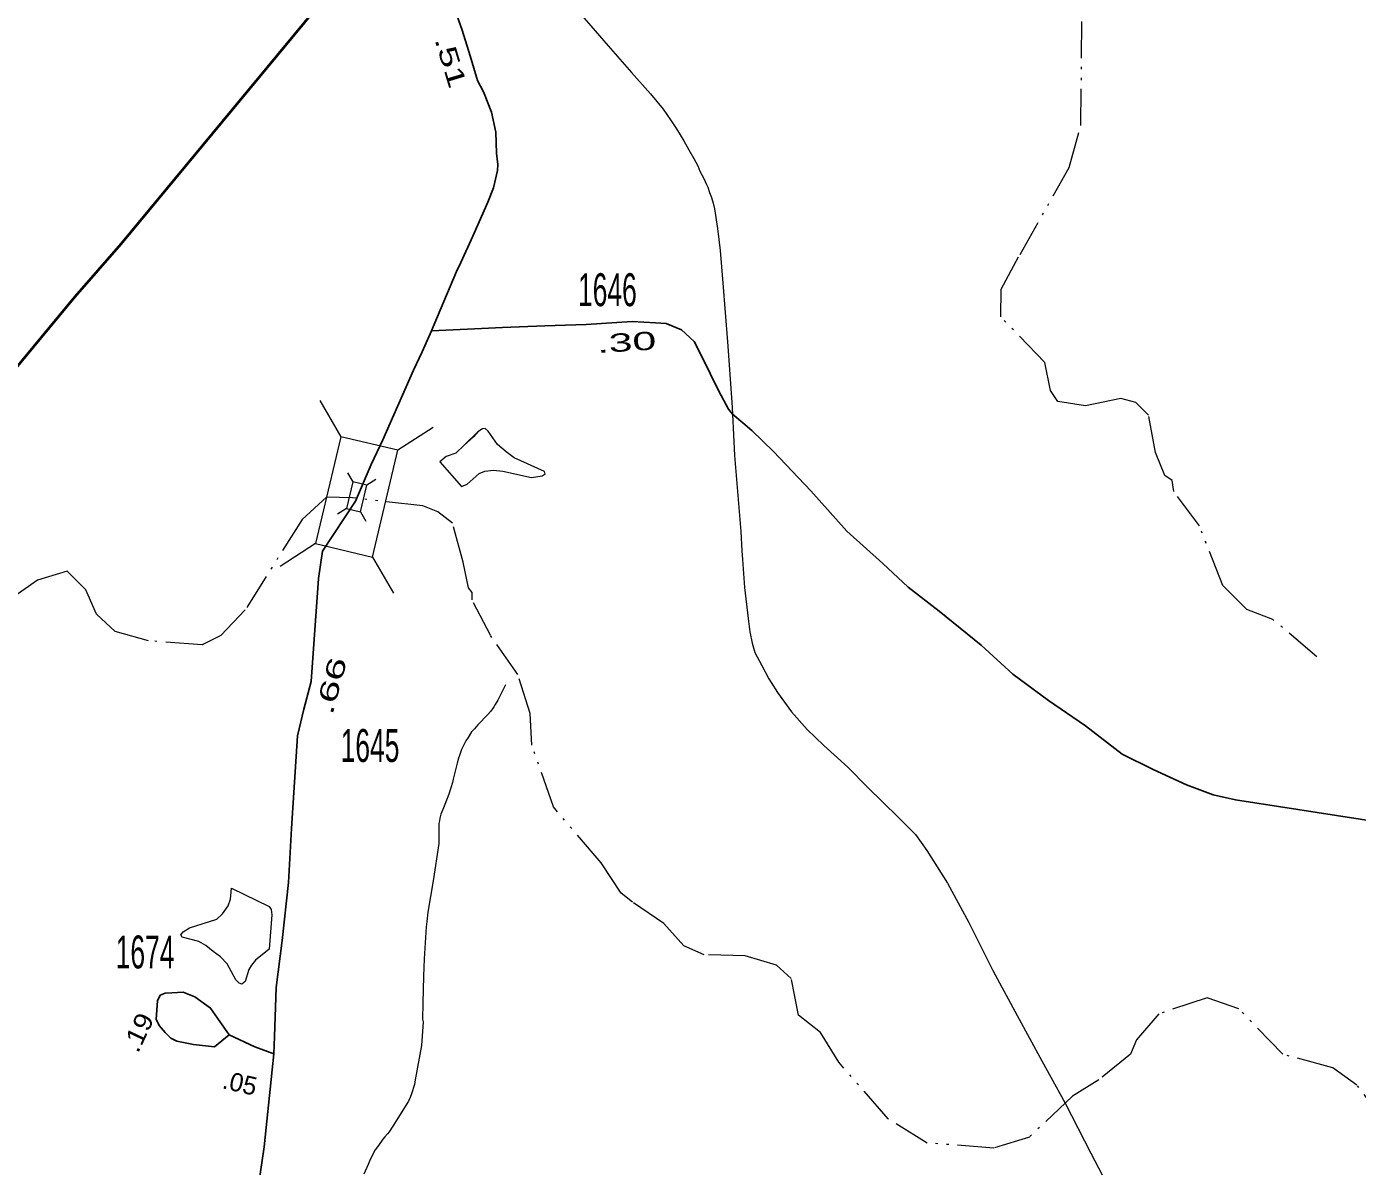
# Model space of a CAD drawing. Extents: x 488357 to 532176, y 117545 to 162833.
# Drawn here: x 511262 to 513082, y 137951 to 139509 of the extents above; entities that cross this region are included whole.
import ezdxf
from ezdxf.enums import TextEntityAlignment as Align

# ---------------------------------------------------------------- set-up
doc = ezdxf.new("R2010")
doc.units = 0
doc.header["$LTSCALE"] = 10
doc.linetypes.add('DASH_DOUBLE_DOT', pattern=[9.2, 5, -1.2, 0.3, -1.2, 0.3, -1.2])
doc.linetypes.add('LONG_DASHED', pattern=[7.5, 6, -1.5])
for name, color, linetype, lineweight in [('17', 7, 'Continuous', 13), ('32', 7, 'Continuous', 25), ('44', 7, 'Continuous', 13), ('50', 7, 'Continuous', 13), ('56', 7, 'Continuous', 40), ('59', 7, 'DASH_DOUBLE_DOT', 13), ('62', 7, 'Continuous', 13)]:
    doc.layers.add(name, color=color, linetype=linetype, lineweight=lineweight)
doc.layers.add('8', color=7, linetype='Continuous')

msp = doc.modelspace()

# ---------------------------------------------------------------- linework, layer by layer
at = {"layer": '32'}
for points in [[(511840.89, 139552.27), (511857.74, 139504.55), (511868.41, 139469.35), (511878.47, 139435.86), (511886.9, 139419.99), (511897.59, 139392.43), (511903.75, 139364.86), (511904.63, 139336.2), (511906.33, 139320.98), (511906.22, 139312.45), (511900.5, 139288.72), (511892.98, 139269.29), (511874.14, 139226.95), (511872.31, 139222.83), (511855.77, 139186.95), (511850.01, 139174.44), (511823.77, 139113.07), (511815.58, 139093.49)], [(511815.58, 139093.49), (511864.98, 139095.67), (511912.75, 139097.84), (511970.69, 139100.14), (512027.1, 139102.15), (512090.07, 139105.98), (512121.88, 139104.39), (512136.54, 139103.3), (512157.71, 139094.61), (512175.08, 139078.85), (512184.85, 139059.3), (512208.73, 139010.94), (512222.08, 138986.37), (512227.47, 138979.34)], [(511815.58, 139093.49), (511803.1, 139064.52), (511791.26, 139039.63), (511749.42, 138944.41), (511733.17, 138910.83), (511711.8, 138860.4), (511666.62, 138792.11), (511661.41, 138755.01), (511651.35, 138613.95), (511641.15, 138576.09), (511632.46, 138539.57), (511624.25, 138412.88), (511620.39, 138339.04), (511611.67, 138259.82), (511603.23, 138195.81), (511600.93, 138128.58), (511599.98, 138105.06)], [(512227.47, 138979.34), (512241.55, 138967.59), (512253.6, 138957.1), (512283.28, 138928.48), (512334.53, 138874.82), (512383.56, 138819.65), (512432.68, 138775.09), (512467.52, 138743.01), (512509.71, 138710.21), (512567.25, 138663.49), (512610.68, 138623.83), (512659.32, 138588.19), (512709.8, 138553.42), (512760.23, 138514.66), (512802.51, 138493.78), (512848.11, 138472.59), (512884.48, 138459.01), (512915.26, 138452.03), (513111.99, 138421.73)], [(511444.97, 138185.35), (511441.21, 138177.43), (511439.12, 138152.41), (511443.19, 138143.49), (511451.72, 138133.88), (511459.19, 138126.41), (511467.72, 138122.14), (511490.12, 138117.87), (511518.92, 138114.66), (511539.01, 138130.97)], [(511539.01, 138130.97), (511513.71, 138167.43), (511492.25, 138182.99), (511476.26, 138189.39), (511460.82, 138188.2), (511451.66, 138187.71), (511444.97, 138185.35)], [(511599.98, 138105.06), (511574.38, 138114.66), (511539.01, 138130.97)], [(511599.98, 138105.06), (511586.75, 137977.77), (511570.28, 137863.02)]]:
    msp.add_lwpolyline(points, dxfattribs=at)
at = {"layer": '44'}
for points in [[(512000.98, 139548.92), (512057.52, 139482.89), (512089.18, 139446.83), (512115.3, 139417.46), (512132.32, 139396.68), (512142.7, 139382.02), (512150.57, 139369.79), (512160.84, 139353.06), (512167.55, 139341.03), (512174.26, 139328.82), (512179.73, 139319.07), (512182.76, 139311.76), (512187.92, 139301.59), (512191.96, 139293.4), (512193.66, 139289.77), (512196.07, 139282.4), (512198.5, 139275.7), (512200.96, 139267.79), (512202.76, 139260.43), (512206.99, 139233.34), (512210.63, 139203.24), (512214.19, 139158.77), (512220.32, 139078.21), (512226.3, 138995.75), (512227.47, 138979.34)], [(512227.47, 138979.34), (512230.19, 138923.11), (512238.96, 138819.26), (512240.28, 138792.63), (512240.87, 138780.8), (512243.94, 138742.38), (512248.77, 138700.2), (512250.96, 138681.86), (512254.37, 138666.55), (512257.84, 138653.73), (512267.35, 138635.85), (512276.8, 138617.43), (512280.05, 138612.41), (512288.75, 138598.96), (512307.85, 138572.41), (512329.45, 138548.31), (512352.31, 138526.63), (512384.82, 138496.89), (512411.84, 138469.64), (512453.95, 138428.72), (512477.37, 138404.59), (512492.92, 138382.99), (512521.53, 138338.08), (512550.58, 138284.56), (512583.17, 138218.78), (512616.39, 138157.31), (512650.27, 138095.21), (512682.34, 138037.36), (512717.26, 137969.15), (512792.01, 137825.92)]]:
    msp.add_lwpolyline(points, dxfattribs=at)
at = {"layer": '50'}
for p, q in [((511662.93, 138998.13), (511691.87, 138948.57)), ((511817.86, 138961.27), (511769.7, 138930.05)), ((511657.15, 138802.64), (511608.99, 138771.42)), ((511734.98, 138784.12), (511763.92, 138734.56))]:
    msp.add_line(p, q, dxfattribs=at)
at = {"layer": '50', "linetype": 'LONG_DASHED'}
for p, q in [((511700.8, 138899.29), (511708.04, 138886.9)), ((511739.53, 138890.08), (511727.49, 138882.27)), ((511699.36, 138850.42), (511687.32, 138842.62)), ((511718.81, 138845.79), (511726.05, 138833.4))]:
    msp.add_line(p, q, dxfattribs=at)
at = {"layer": '50'}
msp.add_lwpolyline([(511734.98, 138784.12), (511769.7, 138930.05), (511691.87, 138948.57), (511657.15, 138802.64)], close=True, dxfattribs=at)
at = {"layer": '50', "linetype": 'LONG_DASHED'}
msp.add_lwpolyline([(511718.81, 138845.79), (511727.49, 138882.27), (511708.04, 138886.9), (511699.36, 138850.42)], close=True, dxfattribs=at)
at = {"layer": '56'}
for points in [[(511780.23, 139682.34), (511390.76, 139212.03), (511328.08, 139139.74), (511271.12, 139071.09)], [(511271.12, 139071.09), (511238.59, 139031.88), (511155.96, 138934.93), (511062.77, 138822.27), (510960.21, 138698.76), (510870.07, 138589.09), (510796.82, 138503.6), (510724.67, 138415.03), (510688.03, 138373.44), (510671.88, 138352.36), (510629.45, 138332.23), (510595.04, 138316.34)]]:
    msp.add_lwpolyline(points, dxfattribs=at)
at = {"layer": '59'}
for points in [[(512620.5, 139197.91), (512687.84, 139316.61), (512703.72, 139374.31), (512705.22, 139527.34)], [(513026.47, 138647.55), (512966.12, 138698.77), (512930.47, 138712.48), (512897.84, 138745.16), (512865.84, 138826.83), (512830.81, 138873.56), (512828.38, 138888.61), (512818.31, 138895.83), (512805.81, 138927.09), (512796.38, 138978.3), (512778.69, 138995.66), (512758.25, 139001.06), (512710.09, 138991.05), (512672, 138996.8), (512661.94, 139012), (512654.62, 139050.17), (512594.28, 139112.41), (512594.91, 139150.42), (512620.5, 139197.91)], [(513121.25, 138009.38), (513081.03, 138062.2), (513048.41, 138085.86), (512979.84, 138104.25), (512919.78, 138166.48), (512876.5, 138181.36), (512810.38, 138159.69), (512779.59, 138124.28), (512771.66, 138104.44), (512728.06, 138069.28), (512692.09, 138047), (512633.28, 137991.16), (512584.81, 137976.12), (512493.38, 137982.97), (512440.34, 138016.05), (512372.69, 138093.45), (512347.69, 138133.95), (512317.5, 138157.56), (512307.75, 138207.78), (512287.66, 138226.2), (512244.66, 138239.06), (512188.59, 138240.19), (512160.84, 138252.77), (512133.41, 138283.33), (512090.44, 138312.2), (512075.19, 138324.52), (512047.78, 138366.08), (511982.53, 138442.41), (511952.97, 138527.06), (511950.84, 138570.11), (511933.78, 138623.47), (511896.28, 138677.25), (511871.28, 138725.77), (511871.28, 138735.77), (511866.41, 138741.88), (511859.09, 138777.03), (511844.47, 138830.36), (511824.34, 138845.77), (511803.94, 138854.17), (511707.62, 138865.12), (511671.97, 138865.83), (511638.75, 138835.48), (511561, 138712), (511527.78, 138676.66), (511502.19, 138664.16), (511428.72, 138669.62), (511383, 138682.56), (511357.72, 138706.08), (511343.09, 138739.39), (511317.78, 138764.91), (511276.94, 138752.72), (511238.53, 138725.48)]]:
    msp.add_lwpolyline(points, dxfattribs=at)
at = {"layer": '62'}
for points in [[(511860.25, 138937.08), (511849.12, 138926.3), (511835.66, 138921.56), (511827.06, 138914.23), (511856.59, 138880.38), (511864.53, 138883.97), (511881.16, 138898.39), (511888.53, 138901.48), (511900.75, 138903), (511913.47, 138901.73), (511952.44, 138892.7), (511967.12, 138895.16), (511971.41, 138897.58), (511970.25, 138901.09), (511928.97, 138919.94), (511918.06, 138927.91), (511905.97, 138937.91), (511893.38, 138956.17), (511889.16, 138960), (511885.5, 138959.33), (511879.34, 138955.2), (511873.16, 138948.56)], [(511860.25, 138937.08), (511849.12, 138926.3), (511835.66, 138921.56), (511827.06, 138914.23), (511856.59, 138880.38), (511864.53, 138883.97), (511881.16, 138898.39), (511888.53, 138901.48), (511900.75, 138903), (511913.47, 138901.73), (511952.44, 138892.7), (511967.12, 138895.16), (511971.41, 138897.58), (511970.25, 138901.09), (511928.97, 138919.94), (511918.06, 138927.91), (511905.97, 138937.91), (511893.38, 138956.17), (511889.16, 138960), (511885.5, 138959.33), (511879.34, 138955.2)], [(511517.44, 138244.92), (511507.16, 138253.14), (511497.47, 138258.58), (511474.94, 138264.28), (511473.19, 138267.58), (511476.28, 138271.77), (511484.81, 138277.09), (511522.19, 138288.84), (511530.16, 138296.19), (511537.62, 138307.05), (511540.75, 138316.23), (511542.12, 138331.47), (511593.72, 138306.42), (511596.69, 138302.11), (511597.22, 138294.84), (511593.72, 138247.89), (511575.22, 138232.77), (511569.66, 138226.12), (511565.97, 138220.19), (511560.88, 138203.78), (511556.56, 138200.12), (511552.97, 138201.44), (511548.12, 138206.3), (511536.16, 138227.8), (511527.12, 138237.73)], [(511517.44, 138244.92), (511507.16, 138253.14), (511497.47, 138258.58), (511474.94, 138264.28), (511473.19, 138267.58), (511476.28, 138271.77), (511484.81, 138277.09), (511522.19, 138288.84), (511530.16, 138296.19), (511537.62, 138307.05), (511540.75, 138316.23), (511542.12, 138331.47), (511593.72, 138306.42), (511596.69, 138302.11), (511597.22, 138294.84), (511593.72, 138247.89), (511575.22, 138232.77), (511569.66, 138226.12), (511565.97, 138220.19), (511560.88, 138203.78), (511556.56, 138200.12), (511552.97, 138201.44), (511548.12, 138206.3), (511536.16, 138227.8), (511527.12, 138237.73)]]:
    msp.add_lwpolyline(points, close=True, dxfattribs=at)
msp.add_lwpolyline([(511917.12, 138609.55), (511906.5, 138588.5), (511902.75, 138582.33), (511900.94, 138579.36), (511899.06, 138576.39), (511896.56, 138573.19), (511892.84, 138569.02), (511879.31, 138554.53), (511874.38, 138549.12), (511870.66, 138544.95), (511865.72, 138537.55), (511862.62, 138532.86), (511857, 138521.22), (511853.84, 138512.78), (511852.56, 138509.05), (511850.69, 138502.34), (511846.84, 138485.91), (511845.56, 138480.44), (511844.34, 138475.7), (511842.38, 138468.48), (511839.25, 138459.8), (511834.22, 138445.89), (511831.09, 138439.2), (511828.59, 138432.5), (511827.34, 138427.03), (511826.66, 138423.53), (511826, 138419.8), (511825.75, 138397.8), (511825.72, 138392.3), (511817.88, 138341.67), (511810.69, 138298.56), (511809.31, 138285.83), (511808.66, 138278.59), (511805.72, 138234.62), (511804.88, 138210.89), (511803.88, 138174.14), (511803.62, 138152.39), (511804.19, 138148.62), (511802.03, 138116.41), (511793.59, 138069.55), (511792.34, 138062.83), (511788.5, 138050.14), (511786.66, 138045.19), (511784.12, 138040.23), (511763.06, 138005.89), (511758.09, 137998.48), (511755.59, 137995.53), (511751.88, 137991.36), (511749.44, 137988.16), (511743.25, 137979.78), (511738.91, 137973.86), (511732.06, 137960.5), (511728.94, 137953.8), (511723.34, 137940.41)], dxfattribs=at)

# ---------------------------------------------------------------- texts
at = {"layer": '17'}
for s, rotation, width, p in [('.51', 286.858, 1.55, (511830.18, 139457.57)), ('.30', 3.475, 1.75, (512083.18, 139065.48)), ('.66', 74.931, 1.7, (511690.37, 138605.05)), ('.19', 64.605, 1.15, (511425.75, 138128.82))]:
    msp.add_text(s, height=25, rotation=rotation, dxfattribs=dict(at, width=width)).set_placement(p, align=Align.CENTER)
msp.add_text('.05', height=25, rotation=347.061, dxfattribs=at).set_placement((511551.09, 138052.75), align=Align.CENTER)
at = {"layer": '8', "width": 0.6}
for s, p in [('1646', (512056.27, 139127.17)), ('1645', (511731.72, 138503.96)), ('1674', (511424.15, 138221.69))]:
    msp.add_text(s, height=45, dxfattribs=at).set_placement(p, align=Align.CENTER)

doc.saveas('drawing.dxf')
